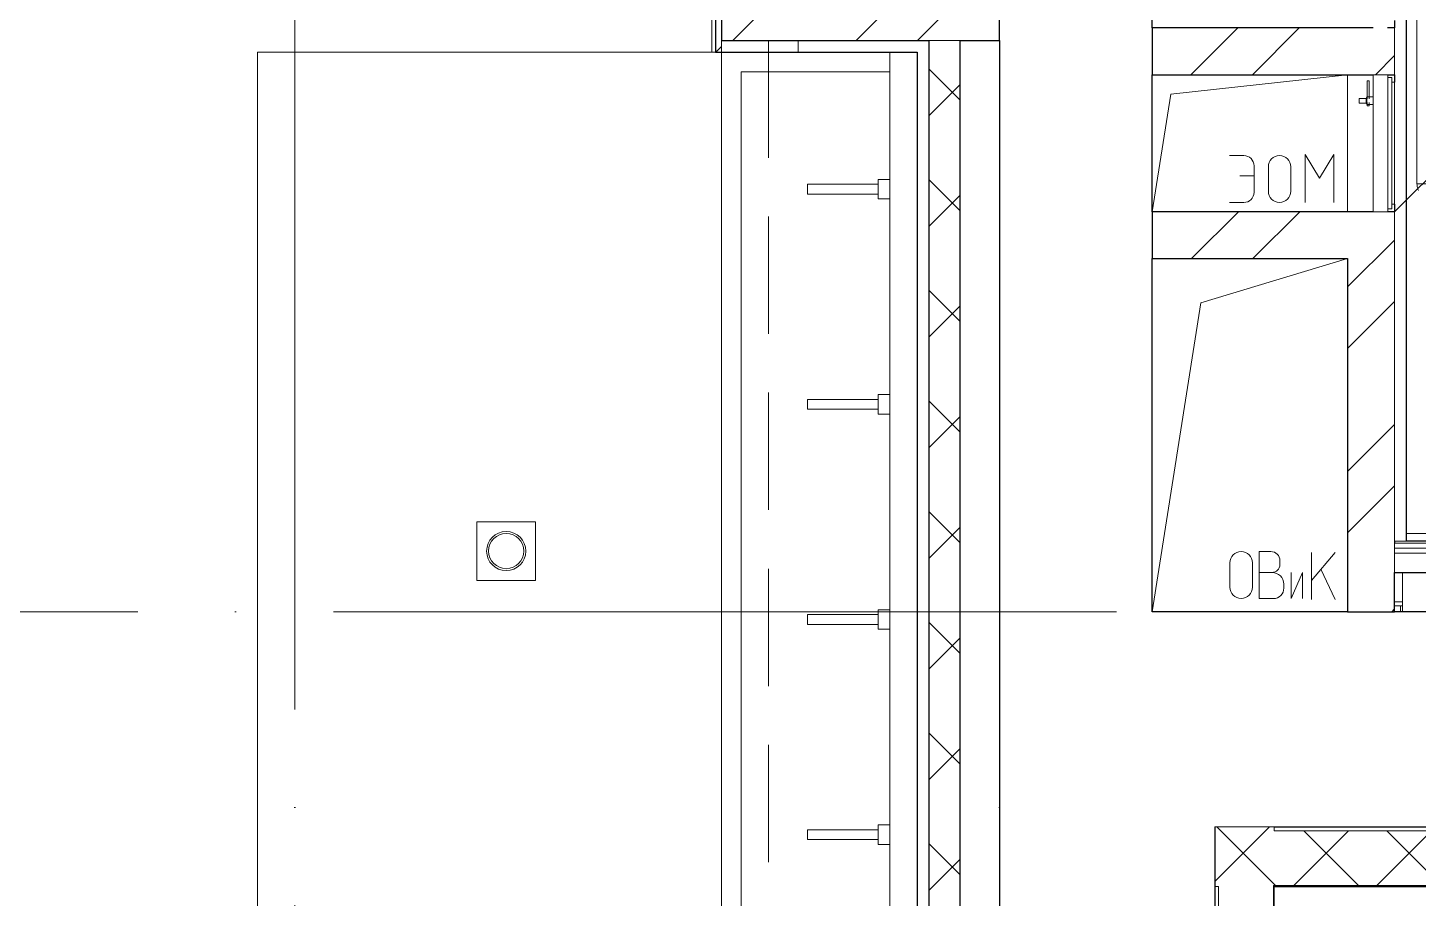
# Model space of a CAD drawing. Header units: millimetres. Extents: x -88595 to 880822, y -1054509 to -148035.
# Drawn here: x 180831 to 184383, y -247984 to -245760 of the extents above; entities that cross this region are included whole.
import ezdxf

# ---------------------------------------------------------------- set-up
doc = ezdxf.new("R2010")
doc.units = ezdxf.units.MM
doc.linetypes.add('ADSK_Линия сетки', pattern=[25, 20, -2.5, 0, -2.5])
doc.linetypes.add('ADSK_Сверху', pattern=[4.5, 3, -1.5])
for name, color, linetype, lineweight in [('Изоляция', 7, 'Continuous', 18), ('Линии', 7, 'Continuous', 9), ('Оборудование', 7, 'Continuous', 18), ('Ограждение', 7, 'Continuous', 9), ('Оси', 7, 'Continuous', 9), ('Перекрытие', 7, 'Continuous', 18), ('Сантехника', 7, 'Continuous', 18), ('Стены внутренние', 7, 'Continuous', 18), ('Стены наружные', 7, 'Continuous', 18), ('Стены штриховка', 7, 'Continuous', 9)]:
    doc.layers.add(name, color=color, linetype=linetype, lineweight=lineweight)

# ---------------------------------------------------------------- blocks, each defined once
blk = doc.blocks.new('1 этаж')
at = {"layer": 'Ограждение'}
h = blk.add_hatch(dxfattribs=at)
h.set_pattern_fill('FP_41', color=256, style=0, pattern_type=2)
h.set_pattern_definition([(0, (215873.7, 665702.34), (0, 600), []), (90, (215873.7, 665702.34), (-600, 4e-14), [])])
h.paths.add_polyline_path([(218707.8, 682492.6), (218717.8, 682492.6), (218717.8, 683517.6), (218707.8, 683517.6), (218707.8, 682522.6)])
at = {"lineweight": 18}
for p, q in [((220031.8, 681125), (220031.8, 681187.6)), ((220089.2, 681125), (220089.2, 681187.6)), ((220136, 681216.3), (220106, 681216.3)), ((220106, 681216.3), (220106, 681096.3)), ((220159.3, 681182.9), (220159.3, 681192.9)), ((220300.2, 681214.2), (220240.2, 681142.7)), ((220240.2, 681094.2), (220240.2, 681214.2)), ((220139.3, 681162.9), (220106, 681162.9)), ((220188.4, 681096.3), (220217.1, 681162.9)), ((220188.4, 681096.3), (220188.4, 681162.9)), ((220217.1, 681096.3), (220217.1, 681162.9)), ((220300.2, 681094.2), (220264.2, 681171.4)), ((220169.3, 681122.9), (220169.3, 681132.9)), ((220106, 681096.3), (220142.7, 681096.3))]:
    blk.add_line(p, q, dxfattribs=at)
for centre, radius, start, end in [((220060.5, 681187.6), 28.7, 0, 180), ((220136, 681192.9), 23.3, 0, 90), ((220139.3, 681182.9), 20, 270, 0), ((220139.3, 681132.9), 30, 0, 90), ((220060.5, 681125), 28.7, 180, 0), ((220142.7, 681122.9), 26.7, 270, 0)]:
    blk.add_arc(centre, radius, start, end, dxfattribs=at)
at = {"layer": 'Линии', "linetype": 'ADSK_Сверху', "ltscale": 100}
for p, q in [((218732.8, 682522.6), (218732.8, 677392.6)), ((218852.8, 682522.6), (218852.8, 677392.6))]:
    blk.add_line(p, q, dxfattribs=at)
at = {"layer": 'Линии', "lineweight": 18, "ltscale": 100}
for p, q in [((220332.3, 682434.9), (219880.4, 682385.3)), ((219832.7, 682084.9), (219880.4, 682385.3)), ((220030.6, 682228.4), (220067.2, 682228.4)), ((220223.7, 682231), (220260.2, 682171)), ((220223.7, 682108.4), (220223.7, 682231)), ((220296.7, 682231), (220260.2, 682171)), ((220296.7, 682108.4), (220296.7, 682231)), ((220093.3, 682202.3), (220093.3, 682134.5)), ((220129.8, 682137.1), (220129.8, 682199.7)), ((220187.2, 682137.1), (220187.2, 682199.7)), ((220056.7, 682176.3), (220093.3, 682176.3)), ((220030.6, 682108.4), (220067.2, 682108.4)), ((220332.3, 681964.9), (219957.6, 681852.2)), ((219832.7, 681062.6), (219957.6, 681852.2))]:
    blk.add_line(p, q, dxfattribs=at)
at = {"layer": 'Линии', "lineweight": 18}
for centre, radius, start, end in [((220067.2, 682202.3), 26.1, 0, 90), ((220158.5, 682199.7), 28.7, 0, 180), ((220067.2, 682134.5), 26.1, 270, 0), ((220158.5, 682137.1), 28.7, 180, 0)]:
    blk.add_arc(centre, radius, start, end, dxfattribs=at)
at = {"layer": 'Оборудование'}
for p, q in [((220433.7, 682434.9), (220397.3, 682434.9)), ((220397.3, 682434.9), (220397.3, 682084.9)), ((220434.6, 682085.9), (220434.6, 682434)), ((220444.3, 682427.9), (220434.6, 682427.9)), ((220445.3, 682092.9), (220445.3, 682427)), ((220381.9, 682419.1), (220381.9, 682373.3)), ((220386.9, 682419.1), (220381.9, 682419.1)), ((220386.9, 682373.3), (220386.9, 682419.1)), ((220444.3, 682406.9), (220445.5, 682406.9)), ((220444.3, 682406.9), (220445.5, 682406.9)), ((220452.3, 682415.9), (220446.8, 682415.9)), ((220452.3, 682103.9), (220452.3, 682415.9)), ((220379.4, 682374.6), (220361.9, 682374.6)), ((220361.9, 682374.6), (220361.9, 682362.3)), ((220361.9, 682362.3), (220379.4, 682362.3)), ((220381.4, 682376.5), (220379.4, 682374.6)), ((220379.4, 682374.6), (220379.4, 682362.3)), ((220379.4, 682362.3), (220381.4, 682360.4)), ((220397.3, 682378.1), (220381.4, 682378.1)), ((220381.4, 682378.1), (220381.4, 682358.8)), ((220381.4, 682358.8), (220397.3, 682358.8)), ((220381.9, 682363.6), (220381.9, 682355.4)), ((220386.9, 682355.4), (220386.9, 682363.6)), ((220381.9, 682355.4), (220386.9, 682355.4)), ((220452.3, 682084.9), (220699.8, 682332.4)), ((220445.5, 682112.9), (220444.3, 682112.9)), ((220444.3, 682112.9), (220445.5, 682112.9)), ((220397.3, 682084.9), (220433.7, 682084.9)), ((220434.6, 682091.9), (220444.3, 682091.9)), ((220446.8, 682103.9), (220452.3, 682103.9))]:
    blk.add_line(p, q, dxfattribs=at)
for points, knots in [([(220434.6, 682434), (220434.6, 682434.1), (220434.6, 682434.2), (220434.5, 682434.4), (220434.4, 682434.5), (220434.3, 682434.7), (220434.1, 682434.8), (220433.9, 682434.9), (220433.7, 682434.9), (220433.7, 682434.9)], [0, 0, 0, 0, 0.166667, 0.25, 0.333333, 0.5, 0.666667, 0.833333, 1, 1, 1, 1]), ([(220445.3, 682427), (220445.3, 682427.1), (220445.3, 682427.2), (220445.2, 682427.4), (220445.1, 682427.5), (220445.1, 682427.6), (220444.9, 682427.7), (220444.8, 682427.8), (220444.6, 682427.9), (220444.4, 682427.9), (220444.3, 682427.9)], [0, 0, 0, 0, 0.166667, 0.25, 0.333333, 0.416667, 0.541667, 0.666667, 0.833333, 1, 1, 1, 1]), ([(220446.8, 682415.9), (220446.7, 682415.9), (220446.5, 682416), (220446.2, 682416.1), (220446, 682416.1), (220445.9, 682416.3), (220445.7, 682416.4), (220445.6, 682416.5), (220445.5, 682416.7), (220445.4, 682416.9), (220445.3, 682417.1), (220445.3, 682417.3), (220445.3, 682417.5)], [0, 0, 0, 0, 0.166667, 0.25, 0.333333, 0.416667, 0.5, 0.583333, 0.666667, 0.75, 0.833333, 1, 1, 1, 1]), ([(220433.7, 682084.9), (220433.7, 682084.9), (220433.9, 682085), (220434.1, 682085.1), (220434.3, 682085.2), (220434.4, 682085.4), (220434.5, 682085.5), (220434.6, 682085.7), (220434.6, 682085.8), (220434.6, 682085.9)], [-1, -1, -1, -1, -0.833333, -0.666667, -0.5, -0.333333, -0.25, -0.166667, 0, 0, 0, 0]), ([(220444.3, 682091.9), (220444.4, 682091.9), (220444.6, 682092), (220444.8, 682092.1), (220444.9, 682092.2), (220445.1, 682092.3), (220445.1, 682092.4), (220445.2, 682092.5), (220445.3, 682092.7), (220445.3, 682092.8), (220445.3, 682092.9)], [-1, -1, -1, -1, -0.833333, -0.666667, -0.541667, -0.416667, -0.333333, -0.25, -0.166667, 0, 0, 0, 0]), ([(220445.3, 682102.4), (220445.3, 682102.5), (220445.3, 682102.7), (220445.4, 682103), (220445.5, 682103.2), (220445.6, 682103.3), (220445.7, 682103.5), (220445.9, 682103.6), (220446, 682103.7), (220446.2, 682103.8), (220446.5, 682103.9), (220446.7, 682103.9), (220446.8, 682103.9)], [-1, -1, -1, -1, -0.833333, -0.75, -0.666667, -0.583333, -0.5, -0.416667, -0.333333, -0.25, -0.166667, 0, 0, 0, 0])]:
    blk.add_open_spline(points, degree=3, knots=knots, dxfattribs=at)
at = {"layer": 'Ограждение'}
for p, q in [((218707.8, 683517.6), (218707.8, 682492.6)), ((218717.8, 682492.6), (218707.8, 682492.6)), ((220482.3, 681262.6), (234467.7, 681262.6)), ((220472.3, 681062.6), (220472.3, 681162.6)), ((220472.3, 681087.6), (220452.3, 681087.6)), ((220452.3, 681077.6), (220467.3, 681077.6))]:
    blk.add_line(p, q, dxfattribs=at)
at = {"layer": 'Оси', "linetype": 'ADSK_Линия сетки', "ltscale": 100}
for p, q in [((217642.7, 697813.2), (217642.7, 631836.5)), ((219442.7, 697813.2), (219442.7, 631836.5)), ((247242.7, 681062.6), (175520.4, 681062.6))]:
    blk.add_line(p, q, dxfattribs=at)
at = {"layer": 'Перекрытие', "color": 49, "ltscale": 100, "true_color": 0x464646}
for p, q in [((217547.8, 682492.6), (218707.8, 682492.6)), ((217547.8, 677392.6), (217547.8, 682492.6)), ((218107.9, 681292.6), (218257.9, 681292.6)), ((218107.9, 681292.6), (218107.9, 681142.6)), ((218257.9, 681142.6), (218257.9, 681292.6)), ((218107.9, 681142.6), (218257.9, 681142.6))]:
    blk.add_line(p, q, dxfattribs=at)
at = {"layer": 'Сантехника'}
for p, q in [((218732.8, 682492.6), (218732.8, 677392.6)), ((219162.7, 682492.6), (219162.7, 677392.6)), ((218782.9, 682442.6), (219162.7, 682442.6)), ((218782.9, 677442.6), (218782.9, 682442.6)), ((219132.7, 682155.1), (218952.7, 682155.1)), ((218952.7, 682155.1), (218952.7, 682130.1)), ((219162.7, 682167.6), (219132.7, 682167.6)), ((219132.7, 682167.6), (219132.7, 682117.6)), ((218952.7, 682130.1), (219132.7, 682130.1)), ((219132.7, 682117.6), (219162.7, 682117.6)), ((219162.7, 681617.6), (219132.7, 681617.6)), ((219132.7, 681617.6), (219132.7, 681567.6)), ((219132.7, 681605.1), (218952.7, 681605.1)), ((218952.7, 681605.1), (218952.7, 681580.1)), ((218952.7, 681580.1), (219132.7, 681580.1)), ((219132.7, 681567.6), (219162.7, 681567.6)), ((219132.7, 681055.1), (218952.7, 681055.1)), ((218952.7, 681055.1), (218952.7, 681030.1)), ((219162.7, 681067.6), (219132.7, 681067.6)), ((219132.7, 681067.6), (219132.7, 681017.6)), ((218952.7, 681030.1), (219132.7, 681030.1)), ((219132.7, 681017.6), (219162.7, 681017.6)), ((219162.7, 680517.6), (219132.7, 680517.6)), ((219132.7, 680517.6), (219132.7, 680467.6)), ((219132.7, 680505.1), (218952.7, 680505.1)), ((218952.7, 680505.1), (218952.7, 680480.1)), ((218952.7, 680480.1), (219132.7, 680480.1)), ((219132.7, 680467.6), (219162.7, 680467.6))]:
    blk.add_line(p, q, dxfattribs=at)
for radius, start, end in [(50, 0, 180), (45, 0, 180), (50, 180, 0), (45, 180, 0)]:
    blk.add_arc((218182.9, 681217.6), radius, start, end, dxfattribs=at)
at = {"layer": 'Стены внутренние', "lineweight": 30}
for p, q in [((219832.7, 682554.9), (219832.7, 683367.6)), ((219442.7, 682522.6), (219442.7, 681062.6)), ((219832.7, 682084.9), (219832.7, 682434.9)), ((219832.7, 681062.6), (219832.7, 681964.9)), ((219442.7, 681062.6), (219442.7, 679923.6)), ((220332.3, 681062.6), (219832.7, 681062.6)), ((221022.7, 681062.6), (220452.3, 681062.6)), ((219992.7, 680512.6), (219992.7, 680360.6)), ((220144.7, 680512.6), (221097.7, 680512.6)), ((220144.7, 680360.6), (221097.7, 680360.6)), ((220144.7, 676660.6), (220144.7, 680360.6))]:
    blk.add_line(p, q, dxfattribs=at)
at = {"layer": 'Стены внутренние'}
blk.add_line((219992.7, 680512.6), (220144.7, 680512.6), dxfattribs=at)
at = {"layer": 'Стены внутренние', "linetype": 'Continuous', "lineweight": 9}
for p, q in [((219992.7, 680373), (220132.4, 680512.6)), ((220148.2, 680362.6), (219998.2, 680512.6)), ((220194.5, 680362.6), (220334.5, 680502.6)), ((220360.3, 680362.6), (220220.3, 680502.6)), ((220406.6, 680362.6), (220546.6, 680502.6)), ((220572.4, 680362.6), (220432.4, 680502.6))]:
    blk.add_line(p, q, dxfattribs=at)
at = {"layer": 'Стены наружные', "lineweight": 30}
for p, q in [((218717.8, 683517.6), (218717.8, 682492.6)), ((220482.3, 681242.6), (220482.3, 683517.6)), ((218732.8, 682642.6), (218732.8, 682522.6)), ((219442.7, 682522.6), (219442.7, 682642.6)), ((220452.3, 682573.9), (220452.3, 682554.9)), ((220397.3, 682554.9), (219832.7, 682554.9)), ((219832.7, 682554.9), (219832.7, 682434.9)), ((220452.3, 682554.9), (220433.9, 682554.9)), ((218732.8, 682522.6), (219262.7, 682522.6)), ((219262.7, 682522.6), (219262.7, 677362.6)), ((219342.7, 682522.6), (219442.7, 682522.6)), ((219342.7, 677362.6), (219342.7, 682522.6)), ((218717.8, 682492.6), (219232.7, 682492.6)), ((219232.7, 682492.6), (219232.7, 677392.6)), ((219832.7, 682434.9), (220397.3, 682434.9)), ((220433.9, 682434.9), (220452.3, 682434.9)), ((220452.3, 682434.9), (220452.3, 682415.9)), ((220397.3, 682084.9), (219832.7, 682084.9)), ((219832.7, 682084.9), (219832.7, 681964.9)), ((220452.3, 682084.9), (220433.9, 682084.9)), ((220452.3, 682103.9), (220452.3, 682084.9)), ((219832.7, 681964.9), (220332.3, 681964.9)), ((220332.3, 681964.9), (220332.3, 681062.6)), ((220452.3, 681242.6), (220452.3, 681237.6)), ((221097.7, 681242.6), (220482.3, 681242.6)), ((220452.3, 681062.6), (220452.3, 681162.6)), ((220452.3, 681162.6), (221022.7, 681162.6)), ((220332.3, 681062.6), (220452.3, 681062.6)), ((219992.7, 680360.6), (219992.7, 678673.6))]:
    blk.add_line(p, q, dxfattribs=at)
at = {"layer": 'Стены наружные', "linetype": 'Continuous', "lineweight": 9}
for p, q in [((218762.2, 682522.6), (218882.2, 682642.6)), ((219076.5, 682522.6), (219196.5, 682642.6)), ((219233.7, 682522.6), (219353.7, 682642.6)), ((219931.8, 682434.9), (220051.8, 682554.9)), ((220088.9, 682434.9), (220208.9, 682554.9)), ((218718.2, 682492.6), (218732.8, 682507.2)), ((218928.7, 682492.6), (218928.7, 682522.6)), ((220403.2, 682434.9), (220452.3, 682484)), ((219342.7, 682370.1), (219262.7, 682450.1)), ((219262.7, 682330), (219342.7, 682410)), ((219342.7, 682087.3), (219262.7, 682167.3)), ((219262.7, 682047.1), (219342.7, 682127.1)), ((219933.2, 681964.9), (220053.2, 682084.9)), ((220090.4, 681964.9), (220210.4, 682084.9)), ((220332.3, 681892.5), (220452.3, 682012.5)), ((219342.7, 681804.5), (219262.7, 681884.5)), ((219262.7, 681764.3), (219342.7, 681844.3)), ((220332.3, 681735.4), (220452.3, 681855.4)), ((219342.7, 681521.6), (219262.7, 681601.6)), ((219262.7, 681481.4), (219342.7, 681561.4)), ((220332.3, 681421), (220452.3, 681541)), ((220332.3, 681263.9), (220452.3, 681383.9)), ((219342.7, 681238.8), (219262.7, 681318.8)), ((219262.7, 681198.6), (219342.7, 681278.6)), ((220445.3, 681062.6), (220452.3, 681069.6)), ((219342.7, 680955.9), (219262.7, 681035.9)), ((219262.7, 680915.8), (219342.7, 680995.8)), ((219342.7, 680673.1), (219262.7, 680753.1)), ((219262.7, 680632.9), (219342.7, 680712.9)), ((219342.7, 680390.2), (219262.7, 680470.2)), ((219262.7, 680350.1), (219342.7, 680430.1))]:
    blk.add_line(p, q, dxfattribs=at)
at = {"layer": 'Стены наружные'}
for p, q in [((220332.3, 682084.9), (220332.3, 682434.9)), ((220467.3, 681077.6), (220472.3, 681077.6)), ((220467.3, 681077.6), (220467.3, 681062.6))]:
    blk.add_line(p, q, dxfattribs=at)
at = {"layer": 'Стены штриховка'}
for p, q in [((220452.3, 682434.9), (220452.3, 682554.9)), ((218732.8, 682522.6), (218732.8, 682492.6)), ((219342.7, 682522.6), (219262.7, 682522.6)), ((220452.3, 681242.6), (220452.3, 682084.9)), ((220452.3, 681242.6), (220482.3, 681242.6)), ((220452.3, 681237.6), (221097.7, 681237.6)), ((220452.3, 681237.6), (220452.3, 681162.6)), ((221097.7, 681237.6), (220452.3, 681237.6)), ((221097.7, 681225.1), (220452.3, 681225.1)), ((221097.7, 681212.6), (220452.3, 681212.6)), ((220144.7, 680502.6), (220144.7, 680512.6)), ((221097.7, 680502.6), (220144.7, 680502.6)), ((219992.7, 680360.6), (220002.7, 680360.6)), ((220002.7, 680360.6), (220002.7, 677362.6)), ((220142.7, 680362.6), (221095.7, 680362.6)), ((220142.7, 676660.6), (220142.7, 680362.6)), ((220144.7, 680360.6), (220142.7, 680360.6))]:
    blk.add_line(p, q, dxfattribs=at)

msp = doc.modelspace()

# ---------------------------------------------------------------- linework, layer by layer
at = {"layer": 'Изоляция', "color": 190, "true_color": 0x8000ff}
for p in [(184380, -242047.8), (184407.6, -246158.5)]:
    msp.add_line(p, (184380, -246158.5), dxfattribs=at)
at = {"layer": 'Изоляция', "color": 190, "true_color": 0x8000ff, "flags": 128}
msp.add_lwpolyline([(184383.6, -246175.4), (184382.9, -246173.8), (184382.3, -246172.2), (184381.8, -246170.6), (184381.4, -246169), (184381, -246167.4), (184380.7, -246165.7), (184380.4, -246164), (184380.2, -246162.4), (184380.1, -246160.7), (184380, -246159), (184380, -246158.5)], dxfattribs=at)

# ---------------------------------------------------------------- block references
at = {"layer": 'Оборудование', "color": 5, "true_color": 0x0000ff}
msp.add_blockref('1 этаж', (-36129.5, -928314.5), dxfattribs=at)

doc.saveas('drawing.dxf')
